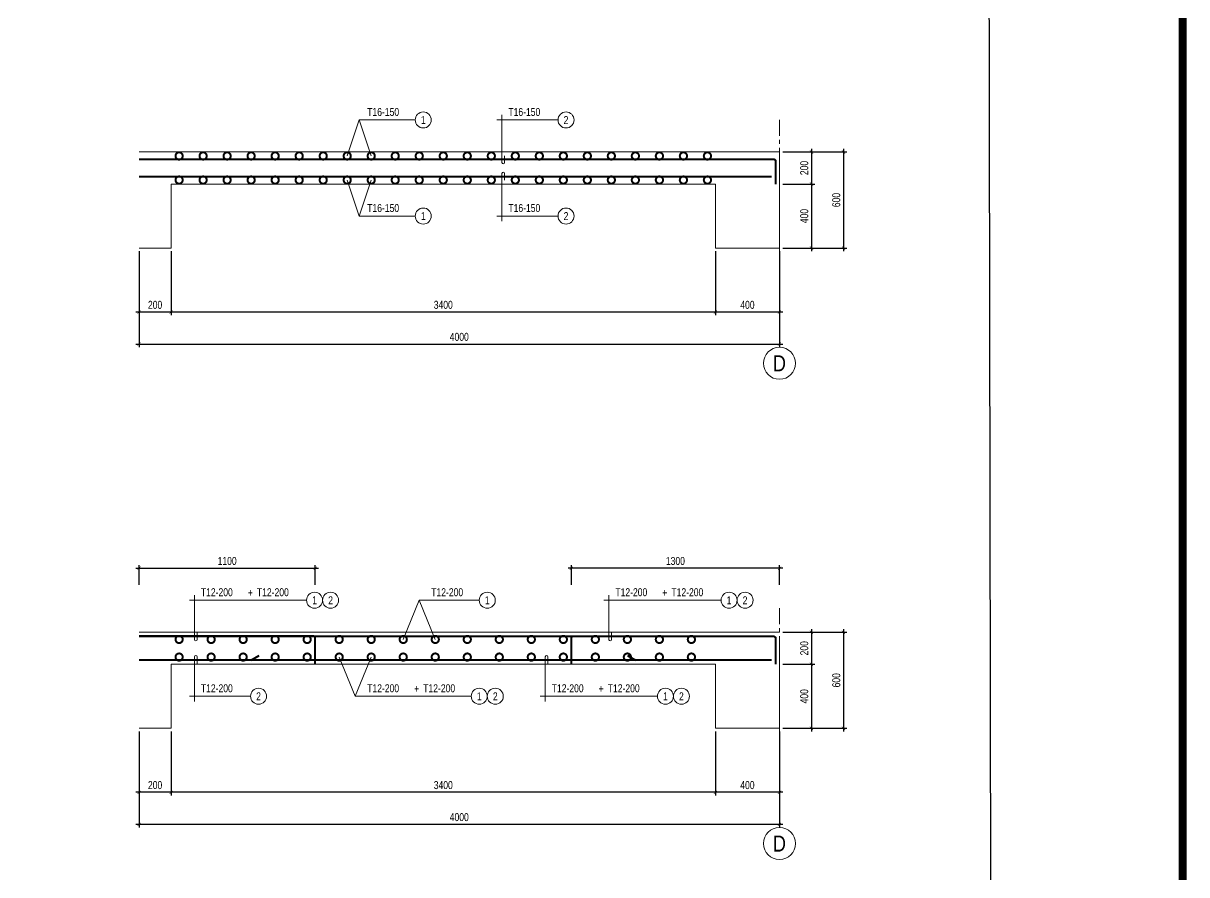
# Model space of a CAD drawing. Header units: millimetres. Extents: x 925681 to 1410834, y 71669 to 296428.
# Drawn here: x 1323809 to 1331076, y 124013 to 129332 of the extents above; entities that cross this region are included whole.
import ezdxf
from ezdxf.enums import TextEntityAlignment as Align

# ---------------------------------------------------------------- set-up
doc = ezdxf.new("R2010")
doc.units = ezdxf.units.MM
doc.header["$LTSCALE"] = 100
doc.linetypes.add('CENTER', pattern=[2, 1.25, -0.25, 0.25, -0.25])
for name, color, linetype, lineweight in [('Ap0101_grid', 145, 'CENTER', 18), ('Ap0102_dim', 145, 'Continuous', 25), ('Ap0104_leader', 145, 'Continuous', 25), ('Ap0310_PSS', 130, 'Continuous', 18), ('Ap0314_Kh', 253, 'Continuous', 15), ('Ap0402_Reinf.S', 6, 'Continuous', 35), ('Ap0404_Reinf.slab', 5, 'Continuous', 40), ('Ap0405_Reinf.slab bot', 201, 'Continuous', 40), ('Ap0406_RT_Slab', 71, 'Continuous', 20)]:
    doc.layers.add(name, color=color, linetype=linetype, lineweight=lineweight)
doc.styles.add('Ap_vn_vni.shx', font='vn_vni.shx', dxfattribs={"width": 0.8})
doc.styles.add('Ap_Vni-helve', font='', dxfattribs={"width": 0.8, "height": 1})
doc.styles.add('Text Chuan', font='1.shx', dxfattribs={"width": 0.8})
doc.styles.get('Ap_Vni-helve').set_extended_font_data('VNI-Helve')
doc.dimstyles.new('Ap_Model', dxfattribs={"dimscale": 100, "dimtxt": 2.5, "dimasz": 1, "dimexe": 1, "dimexo": 1, "dimgap": 1, "dimtad": 1, "dimdec": 0, "dimzin": 3, "dimdsep": 46, "dimtxsty": 'Ap_vn_vni.shx', "dimblk": 'ARCHTICK', "dimcen": 1, "dimdle": 1, "dimclrd": 256, "dimclre": 256, "dimclrt": 7, "dimazin": 2, "dimtfac": 100, "dimtdec": 0, "dimtix": 1, "dimtmove": 2, "dimatfit": 2, "dimldrblk": 'OPEN30', "dimfxl": 1, "dimtolj": 1, "dimtzin": 0, "dimlwd": -1, "dimlwe": -1, "dimarcsym": 0})

# ---------------------------------------------------------------- blocks, each defined once
blk = doc.blocks.new('_ArchTick')
at = {"color": 0, "linetype": 'ByBlock', "const_width": 0.15}
blk.add_lwpolyline([(-0.5, -0.5), (0.5, 0.5)], dxfattribs=at)
blk = doc.blocks.new('*D687')
at = {"layer": 'Ap0102_dim', "transparency": 16777216}
for p, q in [((4020, -200), (4220, -200)), ((4200, -180), (4200, -620)), ((4020, -600), (4220, -600))]:
    blk.add_line(p, q, dxfattribs=at)
at = {"layer": 'Defpoints', "color": 0, "transparency": 16777216}
for p in [(4000, -200), (4000, -600), (4200, -600)]:
    blk.add_point(p, dxfattribs=at)
at = {"layer": 'Ap0102_dim', "transparency": 16777216, "xscale": 20, "yscale": 20, "zscale": 20}
for p, rotation in [((4200, -200), 90), ((4200, -600), 270)]:
    blk.add_blockref('_ArchTick', p, dxfattribs=dict(at, rotation=rotation))
at = {"layer": 'Ap0102_dim', "color": 7, "transparency": 16777216, "insert": (4155, -400), "char_height": 50, "attachment_point": 5, "rotation": 90, "style": 'Ap_vn_vni.shx'}
blk.add_mtext('\\A1;400', dxfattribs=at)
blk = doc.blocks.new('_Open30')
for p, q in [((-1, 0.27), (0, 0)), ((0, 0), (-1, -0.27)), ((0, 0), (-1, 0))]:
    blk.add_line(p, q)
blk = doc.blocks.new('*D688')
at = {"layer": 'Ap0102_dim', "transparency": 16777216}
for p, q in [((4020, 0), (4420, 0)), ((4400, 20), (4400, -620)), ((4020, -600), (4420, -600))]:
    blk.add_line(p, q, dxfattribs=at)
at = {"layer": 'Defpoints', "color": 0, "transparency": 16777216}
for p in [(4000, 0), (4000, -600), (4400, -600)]:
    blk.add_point(p, dxfattribs=at)
at = {"layer": 'Ap0102_dim', "transparency": 16777216, "xscale": 20, "yscale": 20, "zscale": 20}
for p, rotation in [((4400, 0), 90), ((4400, -600), 270)]:
    blk.add_blockref('_ArchTick', p, dxfattribs=dict(at, rotation=rotation))
at = {"layer": 'Ap0102_dim', "color": 7, "transparency": 16777216, "insert": (4355, -300), "char_height": 50, "attachment_point": 5, "rotation": 90, "style": 'Ap_vn_vni.shx'}
blk.add_mtext('\\A1;600', dxfattribs=at)
blk = doc.blocks.new('*D689')
at = {"layer": 'Ap0102_dim', "transparency": 16777216}
for p, q in [((4020, 0), (4220, 0)), ((4200, 20), (4200, -220)), ((4020, -200), (4220, -200))]:
    blk.add_line(p, q, dxfattribs=at)
at = {"layer": 'Defpoints', "color": 0, "transparency": 16777216}
for p in [(4000, 0), (4000, -200), (4200, -200)]:
    blk.add_point(p, dxfattribs=at)
at = {"layer": 'Ap0102_dim', "transparency": 16777216, "xscale": 20, "yscale": 20, "zscale": 20}
for p, rotation in [((4200, 0), 90), ((4200, -200), 270)]:
    blk.add_blockref('_ArchTick', p, dxfattribs=dict(at, rotation=rotation))
at = {"layer": 'Ap0102_dim', "color": 7, "transparency": 16777216, "insert": (4155, -100), "char_height": 50, "attachment_point": 5, "rotation": 90, "style": 'Ap_vn_vni.shx'}
blk.add_mtext('\\A1;200', dxfattribs=at)
blk = doc.blocks.new('*D690')
at = {"layer": 'Ap0102_dim', "transparency": 16777216}
for p, q in [((3600, -620), (3600, -1020)), ((4000, -620), (4000, -1020)), ((4020, -1000), (3580, -1000))]:
    blk.add_line(p, q, dxfattribs=at)
at = {"layer": 'Defpoints', "color": 0, "transparency": 16777216}
for p in [(3600, -600), (4000, -600), (3600, -1000)]:
    blk.add_point(p, dxfattribs=at)
at = {"layer": 'Ap0102_dim', "transparency": 16777216, "xscale": 20, "yscale": 20, "zscale": 20, "rotation": 180}
blk.add_blockref('_ArchTick', (3600, -1000), dxfattribs=at)
at = {"layer": 'Ap0102_dim', "transparency": 16777216, "xscale": 20, "yscale": 20, "zscale": 20}
blk.add_blockref('_ArchTick', (4000, -1000), dxfattribs=at)
at = {"layer": 'Ap0102_dim', "color": 7, "transparency": 16777216, "insert": (3800, -955), "char_height": 50, "attachment_point": 5, "style": 'Ap_vn_vni.shx'}
blk.add_mtext('\\A1;400', dxfattribs=at)
blk = doc.blocks.new('*D691')
at = {"layer": 'Ap0102_dim', "transparency": 16777216}
for p, q in [((200, -620), (200, -1020)), ((3600, -620), (3600, -1020)), ((3620, -1000), (180, -1000))]:
    blk.add_line(p, q, dxfattribs=at)
at = {"layer": 'Defpoints', "color": 0, "transparency": 16777216}
for p in [(200, -600), (3600, -600), (200, -1000)]:
    blk.add_point(p, dxfattribs=at)
at = {"layer": 'Ap0102_dim', "transparency": 16777216, "xscale": 20, "yscale": 20, "zscale": 20, "rotation": 180}
blk.add_blockref('_ArchTick', (200, -1000), dxfattribs=at)
at = {"layer": 'Ap0102_dim', "transparency": 16777216, "xscale": 20, "yscale": 20, "zscale": 20}
blk.add_blockref('_ArchTick', (3600, -1000), dxfattribs=at)
at = {"layer": 'Ap0102_dim', "color": 7, "transparency": 16777216, "insert": (1900, -955), "char_height": 50, "attachment_point": 5, "style": 'Ap_vn_vni.shx'}
blk.add_mtext('\\A1;3400', dxfattribs=at)
blk = doc.blocks.new('*D692')
at = {"layer": 'Ap0102_dim', "transparency": 16777216}
for p, q in [((0, -620), (0, -1020)), ((200, -620), (200, -1020)), ((220, -1000), (-20, -1000))]:
    blk.add_line(p, q, dxfattribs=at)
at = {"layer": 'Defpoints', "color": 0, "transparency": 16777216}
for p in [(0, -600), (200, -600), (0, -1000)]:
    blk.add_point(p, dxfattribs=at)
at = {"layer": 'Ap0102_dim', "transparency": 16777216, "xscale": 20, "yscale": 20, "zscale": 20, "rotation": 180}
blk.add_blockref('_ArchTick', (0, -1000), dxfattribs=at)
at = {"layer": 'Ap0102_dim', "transparency": 16777216, "xscale": 20, "yscale": 20, "zscale": 20}
blk.add_blockref('_ArchTick', (200, -1000), dxfattribs=at)
at = {"layer": 'Ap0102_dim', "color": 7, "transparency": 16777216, "insert": (100, -955), "char_height": 50, "attachment_point": 5, "style": 'Ap_vn_vni.shx'}
blk.add_mtext('\\A1;200', dxfattribs=at)
blk = doc.blocks.new('*D693')
at = {"layer": 'Ap0102_dim', "transparency": 16777216}
for p, q in [((0, -620), (0, -1220)), ((4000, -620), (4000, -1220)), ((-20, -1200), (4020, -1200))]:
    blk.add_line(p, q, dxfattribs=at)
at = {"layer": 'Defpoints', "color": 0, "transparency": 16777216}
for p in [(0, -600), (4000, -600), (4000, -1200)]:
    blk.add_point(p, dxfattribs=at)
at = {"layer": 'Ap0102_dim', "transparency": 16777216, "xscale": 20, "yscale": 20, "zscale": 20, "rotation": 180}
blk.add_blockref('_ArchTick', (0, -1200), dxfattribs=at)
at = {"layer": 'Ap0102_dim', "transparency": 16777216, "xscale": 20, "yscale": 20, "zscale": 20}
blk.add_blockref('_ArchTick', (4000, -1200), dxfattribs=at)
at = {"layer": 'Ap0102_dim', "color": 7, "transparency": 16777216, "insert": (2000, -1155), "char_height": 50, "attachment_point": 5, "style": 'Ap_vn_vni.shx'}
blk.add_mtext('\\A1;4000', dxfattribs=at)
blk = doc.blocks.new('*D762')
at = {"layer": 'Ap0102_dim', "transparency": 16777216}
for p, q in [((4020, -200), (4220, -200)), ((4200, -180), (4200, -620)), ((4020, -600), (4220, -600))]:
    blk.add_line(p, q, dxfattribs=at)
at = {"layer": 'Defpoints', "color": 0, "transparency": 16777216}
for p in [(4000, -200), (4000, -600), (4200, -600)]:
    blk.add_point(p, dxfattribs=at)
at = {"layer": 'Ap0102_dim', "transparency": 16777216, "xscale": 20, "yscale": 20, "zscale": 20}
for p, rotation in [((4200, -200), 90), ((4200, -600), 270)]:
    blk.add_blockref('_ArchTick', p, dxfattribs=dict(at, rotation=rotation))
at = {"layer": 'Ap0102_dim', "color": 7, "transparency": 16777216, "insert": (4155, -400), "char_height": 50, "attachment_point": 5, "rotation": 90, "style": 'Ap_vn_vni.shx'}
blk.add_mtext('\\A1;400', dxfattribs=at)
blk = doc.blocks.new('*D763')
at = {"layer": 'Ap0102_dim', "transparency": 16777216}
for p, q in [((4020, 0), (4420, 0)), ((4400, 20), (4400, -620)), ((4020, -600), (4420, -600))]:
    blk.add_line(p, q, dxfattribs=at)
at = {"layer": 'Defpoints', "color": 0, "transparency": 16777216}
for p in [(4000, 0), (4000, -600), (4400, -600)]:
    blk.add_point(p, dxfattribs=at)
at = {"layer": 'Ap0102_dim', "transparency": 16777216, "xscale": 20, "yscale": 20, "zscale": 20}
for p, rotation in [((4400, 0), 90), ((4400, -600), 270)]:
    blk.add_blockref('_ArchTick', p, dxfattribs=dict(at, rotation=rotation))
at = {"layer": 'Ap0102_dim', "color": 7, "transparency": 16777216, "insert": (4355, -300), "char_height": 50, "attachment_point": 5, "rotation": 90, "style": 'Ap_vn_vni.shx'}
blk.add_mtext('\\A1;600', dxfattribs=at)
blk = doc.blocks.new('*D764')
at = {"layer": 'Ap0102_dim', "transparency": 16777216}
for p, q in [((4020, 0), (4220, 0)), ((4200, 20), (4200, -220)), ((4020, -200), (4220, -200))]:
    blk.add_line(p, q, dxfattribs=at)
at = {"layer": 'Defpoints', "color": 0, "transparency": 16777216}
for p in [(4000, 0), (4000, -200), (4200, -200)]:
    blk.add_point(p, dxfattribs=at)
at = {"layer": 'Ap0102_dim', "transparency": 16777216, "xscale": 20, "yscale": 20, "zscale": 20}
for p, rotation in [((4200, 0), 90), ((4200, -200), 270)]:
    blk.add_blockref('_ArchTick', p, dxfattribs=dict(at, rotation=rotation))
at = {"layer": 'Ap0102_dim', "color": 7, "transparency": 16777216, "insert": (4155, -100), "char_height": 50, "attachment_point": 5, "rotation": 90, "style": 'Ap_vn_vni.shx'}
blk.add_mtext('\\A1;200', dxfattribs=at)
blk = doc.blocks.new('*D765')
at = {"layer": 'Ap0102_dim', "transparency": 16777216}
for p, q in [((3600, -620), (3600, -1020)), ((4000, -620), (4000, -1020)), ((4020, -1000), (3580, -1000))]:
    blk.add_line(p, q, dxfattribs=at)
at = {"layer": 'Defpoints', "color": 0, "transparency": 16777216}
for p in [(3600, -600), (4000, -600), (3600, -1000)]:
    blk.add_point(p, dxfattribs=at)
at = {"layer": 'Ap0102_dim', "transparency": 16777216, "xscale": 20, "yscale": 20, "zscale": 20, "rotation": 180}
blk.add_blockref('_ArchTick', (3600, -1000), dxfattribs=at)
at = {"layer": 'Ap0102_dim', "transparency": 16777216, "xscale": 20, "yscale": 20, "zscale": 20}
blk.add_blockref('_ArchTick', (4000, -1000), dxfattribs=at)
at = {"layer": 'Ap0102_dim', "color": 7, "transparency": 16777216, "insert": (3800, -955), "char_height": 50, "attachment_point": 5, "style": 'Ap_vn_vni.shx'}
blk.add_mtext('\\A1;400', dxfattribs=at)
blk = doc.blocks.new('*D766')
at = {"layer": 'Ap0102_dim', "transparency": 16777216}
for p, q in [((200, -620), (200, -1020)), ((3600, -620), (3600, -1020)), ((3620, -1000), (180, -1000))]:
    blk.add_line(p, q, dxfattribs=at)
at = {"layer": 'Defpoints', "color": 0, "transparency": 16777216}
for p in [(200, -600), (3600, -600), (200, -1000)]:
    blk.add_point(p, dxfattribs=at)
at = {"layer": 'Ap0102_dim', "transparency": 16777216, "xscale": 20, "yscale": 20, "zscale": 20, "rotation": 180}
blk.add_blockref('_ArchTick', (200, -1000), dxfattribs=at)
at = {"layer": 'Ap0102_dim', "transparency": 16777216, "xscale": 20, "yscale": 20, "zscale": 20}
blk.add_blockref('_ArchTick', (3600, -1000), dxfattribs=at)
at = {"layer": 'Ap0102_dim', "color": 7, "transparency": 16777216, "insert": (1900, -955), "char_height": 50, "attachment_point": 5, "style": 'Ap_vn_vni.shx'}
blk.add_mtext('\\A1;3400', dxfattribs=at)
blk = doc.blocks.new('*D767')
at = {"layer": 'Ap0102_dim', "transparency": 16777216}
for p, q in [((0, -620), (0, -1020)), ((200, -620), (200, -1020)), ((220, -1000), (-20, -1000))]:
    blk.add_line(p, q, dxfattribs=at)
at = {"layer": 'Defpoints', "color": 0, "transparency": 16777216}
for p in [(0, -600), (200, -600), (0, -1000)]:
    blk.add_point(p, dxfattribs=at)
at = {"layer": 'Ap0102_dim', "transparency": 16777216, "xscale": 20, "yscale": 20, "zscale": 20, "rotation": 180}
blk.add_blockref('_ArchTick', (0, -1000), dxfattribs=at)
at = {"layer": 'Ap0102_dim', "transparency": 16777216, "xscale": 20, "yscale": 20, "zscale": 20}
blk.add_blockref('_ArchTick', (200, -1000), dxfattribs=at)
at = {"layer": 'Ap0102_dim', "color": 7, "transparency": 16777216, "insert": (100, -955), "char_height": 50, "attachment_point": 5, "style": 'Ap_vn_vni.shx'}
blk.add_mtext('\\A1;200', dxfattribs=at)
blk = doc.blocks.new('*D768')
at = {"layer": 'Ap0102_dim', "transparency": 16777216}
for p, q in [((0, -620), (0, -1220)), ((4000, -620), (4000, -1220)), ((4020, -1200), (-20, -1200))]:
    blk.add_line(p, q, dxfattribs=at)
at = {"layer": 'Defpoints', "color": 0, "transparency": 16777216}
for p in [(0, -600), (4000, -600), (0, -1200)]:
    blk.add_point(p, dxfattribs=at)
at = {"layer": 'Ap0102_dim', "transparency": 16777216, "xscale": 20, "yscale": 20, "zscale": 20, "rotation": 180}
blk.add_blockref('_ArchTick', (0, -1200), dxfattribs=at)
at = {"layer": 'Ap0102_dim', "transparency": 16777216, "xscale": 20, "yscale": 20, "zscale": 20}
blk.add_blockref('_ArchTick', (4000, -1200), dxfattribs=at)
at = {"layer": 'Ap0102_dim', "color": 7, "transparency": 16777216, "insert": (2000, -1155), "char_height": 50, "attachment_point": 5, "style": 'Ap_vn_vni.shx'}
blk.add_mtext('\\A1;4000', dxfattribs=at)
blk = doc.blocks.new('*D769')
at = {"layer": 'Ap0102_dim', "transparency": 16777216}
for p, q in [((4020, 400), (2680, 400)), ((2700, 296.7), (2700, 420)), ((4000, 296.7), (4000, 420))]:
    blk.add_line(p, q, dxfattribs=at)
at = {"layer": 'Defpoints', "color": 0, "transparency": 16777216}
for p in [(2700, 400), (2700, 276.7), (4000, 276.7)]:
    blk.add_point(p, dxfattribs=at)
at = {"layer": 'Ap0102_dim', "transparency": 16777216, "xscale": 20, "yscale": 20, "zscale": 20, "rotation": 180}
blk.add_blockref('_ArchTick', (2700, 400), dxfattribs=at)
at = {"layer": 'Ap0102_dim', "transparency": 16777216, "xscale": 20, "yscale": 20, "zscale": 20}
blk.add_blockref('_ArchTick', (4000, 400), dxfattribs=at)
at = {"layer": 'Ap0102_dim', "color": 7, "transparency": 16777216, "insert": (3350, 445), "char_height": 50, "attachment_point": 5, "style": 'Ap_vn_vni.shx'}
blk.add_mtext('\\A1;1300', dxfattribs=at)
blk = doc.blocks.new('*D770')
at = {"layer": 'Ap0102_dim', "transparency": 16777216}
for p, q in [((-20, 400), (1120, 400)), ((0, 296.7), (0, 420)), ((1100, 296.7), (1100, 420))]:
    blk.add_line(p, q, dxfattribs=at)
at = {"layer": 'Defpoints', "color": 0, "transparency": 16777216}
for p in [(1100, 400), (0, 276.7), (1100, 276.7)]:
    blk.add_point(p, dxfattribs=at)
at = {"layer": 'Ap0102_dim', "transparency": 16777216, "xscale": 20, "yscale": 20, "zscale": 20, "rotation": 180}
blk.add_blockref('_ArchTick', (0, 400), dxfattribs=at)
at = {"layer": 'Ap0102_dim', "transparency": 16777216, "xscale": 20, "yscale": 20, "zscale": 20}
blk.add_blockref('_ArchTick', (1100, 400), dxfattribs=at)
at = {"layer": 'Ap0102_dim', "color": 7, "transparency": 16777216, "insert": (550, 445), "char_height": 50, "attachment_point": 5, "style": 'Ap_vn_vni.shx'}
blk.add_mtext('\\A1;1100', dxfattribs=at)
blk = doc.blocks.new('*U702')
at = {"layer": 'Ap0104_leader', "lineweight": 13}
blk.add_line((-48, 225), (334, 225), dxfattribs=at)
blk.add_lwpolyline([(0, 1.6), (0, -41.6, -1), (-16, -41.6), (-16, 257)], format="xyb", dxfattribs=at)
at = {"layer": 'Ap0314_Kh', "color": 145}
blk.add_circle((384, 225), 50, dxfattribs=at)
at = {"layer": 'Ap0314_Kh', "color": 141, "style": 'Text Chuan', "width": 0.8}
blk.add_attdef('1', text='', height=50, rotation=360, dxfattribs=at).set_placement((384, 225), align=Align.MIDDLE)
at = {"layer": 'Ap0406_RT_Slab', "style": 'Ap_vn_vni.shx', "width": 0.8}
blk.add_attdef('T10', (24, 250), '', height=50, dxfattribs=at)
blk = doc.blocks.new('*U704')
at = {"layer": 'Ap0104_leader', "lineweight": 13}
for points in [[(0, -20), (75, -245), (425, -245)], [(150, -20), (75, -245), (425, -245)]]:
    blk.add_lwpolyline(points, dxfattribs=at)
at = {"layer": 'Ap0314_Kh', "color": 145}
blk.add_circle((475, -245), 50, dxfattribs=at)
at = {"layer": 'Ap0314_Kh', "color": 141, "style": 'Text Chuan', "width": 0.8}
blk.add_attdef('1', text='', height=50, rotation=360, dxfattribs=at).set_placement((475, -245), align=Align.MIDDLE)
at = {"layer": 'Ap0406_RT_Slab', "style": 'Ap_vn_vni.shx', "width": 0.8}
blk.add_attdef('T10', (125, -220), '', height=50, dxfattribs=at)
blk = doc.blocks.new('*U699')
at = {"layer": 'Ap0104_leader', "lineweight": 13}
blk.add_line((-48, -225), (334, -225), dxfattribs=at)
blk.add_lwpolyline([(0, -1.6), (0, 41.6, 1), (-16, 41.6), (-16, -257)], format="xyb", dxfattribs=at)
at = {"layer": 'Ap0314_Kh', "color": 145}
blk.add_circle((384, -225), 50, dxfattribs=at)
at = {"layer": 'Ap0314_Kh', "color": 141, "style": 'Text Chuan', "width": 0.8}
blk.add_attdef('1', text='', height=50, rotation=360, dxfattribs=at).set_placement((384, -225), align=Align.MIDDLE)
at = {"layer": 'Ap0406_RT_Slab', "style": 'Ap_vn_vni.shx', "width": 0.8}
blk.add_attdef('T10', (24, -200), '', height=50, dxfattribs=at)
blk = doc.blocks.new('*U706')
at = {"layer": 'Ap0104_leader', "lineweight": 13}
for points in [[(0, -470), (75, -245), (425, -245)], [(150, -470), (75, -245), (425, -245)]]:
    blk.add_lwpolyline(points, dxfattribs=at)
at = {"layer": 'Ap0314_Kh', "color": 145}
blk.add_circle((475, -245), 50, dxfattribs=at)
at = {"layer": 'Ap0314_Kh', "color": 141, "style": 'Text Chuan', "width": 0.8}
blk.add_attdef('1', text='', height=50, rotation=360, dxfattribs=at).set_placement((475, -245), align=Align.MIDDLE)
at = {"layer": 'Ap0406_RT_Slab', "style": 'Ap_vn_vni.shx', "width": 0.8}
blk.add_attdef('T10', (125, -220), '', height=50, dxfattribs=at)
blk = doc.blocks.new('*U698')
at = {"layer": 'Ap0104_leader', "lineweight": 13}
blk.add_line((-48, -225), (334, -225), dxfattribs=at)
blk.add_lwpolyline([(0, -21.6), (0, 21.6, 1), (-16, 21.6), (-16, -257)], format="xyb", dxfattribs=at)
at = {"layer": 'Ap0314_Kh', "color": 145}
blk.add_circle((384, -225), 50, dxfattribs=at)
at = {"layer": 'Ap0314_Kh', "color": 141, "style": 'Text Chuan', "width": 0.8}
blk.add_attdef('1', text='', height=50, rotation=360, dxfattribs=at).set_placement((384, -225), align=Align.MIDDLE)
at = {"layer": 'Ap0406_RT_Slab', "style": 'Ap_vn_vni.shx', "width": 0.8}
blk.add_attdef('T10', (24, -200), '', height=50, dxfattribs=at)
blk = doc.blocks.new('*U707')
at = {"layer": 'Ap0104_leader', "lineweight": 13}
for points in [[(-50, -490), (50, -245), (425, -245)], [(150, -490), (50, -245), (425, -245)]]:
    blk.add_lwpolyline(points, dxfattribs=at)
at = {"layer": 'Ap0314_Kh', "color": 145}
blk.add_circle((475, -245), 50, dxfattribs=at)
at = {"layer": 'Ap0314_Kh', "color": 141, "style": 'Text Chuan', "width": 0.8}
blk.add_attdef('1', text='', height=50, rotation=360, dxfattribs=at).set_placement((475, -245), align=Align.MIDDLE)
at = {"layer": 'Ap0406_RT_Slab', "style": 'Ap_vn_vni.shx', "width": 0.8}
blk.add_attdef('T10', (125, -220), '', height=50, dxfattribs=at)
blk = doc.blocks.new('*U710')
at = {"layer": 'Ap0104_leader', "lineweight": 13}
blk.add_line((-32, 0), (700, 0), dxfattribs=at)
blk.add_lwpolyline([(16, -203.4), (16, -246.6, -1), (0, -246.6), (0, 32)], format="xyb", dxfattribs=at)
at = {"layer": 'Ap0314_Kh', "color": 145}
for centre in [(750, 0), (850, 0)]:
    blk.add_circle(centre, 50, dxfattribs=at)
at = {"layer": 'Ap0314_Kh', "color": 141, "style": 'Text Chuan', "width": 0.8}
for tag, p in [('1', (750, 0)), ('2', (850, 0))]:
    blk.add_attdef(tag, text='', height=50, rotation=360, dxfattribs=at).set_placement(p, align=Align.MIDDLE)
at = {"layer": 'Ap0406_RT_Slab', "style": 'Ap_vn_vni.shx', "width": 0.8}
for tag, p in [('T10', (40, 25)), ('T12', (390, 25))]:
    blk.add_attdef(tag, p, '', height=50, dxfattribs=at)
blk.add_attdef('+', text='', height=50, dxfattribs=at).set_placement((348.6, 47), align=Align.MIDDLE)
blk = doc.blocks.new('*U712')
at = {"layer": 'Ap0104_leader', "lineweight": 13}
for points in [[(-100, 245), (0, 0), (725, 0)], [(100, 245), (0, 0), (725, 0)]]:
    blk.add_lwpolyline(points, dxfattribs=at)
at = {"layer": 'Ap0314_Kh', "color": 145}
for centre in [(775, 0), (875, 0)]:
    blk.add_circle(centre, 50, dxfattribs=at)
at = {"layer": 'Ap0314_Kh', "color": 141, "style": 'Text Chuan', "width": 0.8}
for tag, p in [('1', (775, 0)), ('2', (875, 0))]:
    blk.add_attdef(tag, text='', height=50, rotation=360, dxfattribs=at).set_placement(p, align=Align.MIDDLE)
at = {"layer": 'Ap0406_RT_Slab', "style": 'Ap_vn_vni.shx', "width": 0.8}
for tag, p in [('T10', (75, 25)), ('T12', (425, 25))]:
    blk.add_attdef(tag, p, '', height=50, dxfattribs=at)
blk.add_attdef('+', text='', height=50, dxfattribs=at).set_placement((383.6, 47), align=Align.MIDDLE)
blk = doc.blocks.new('*U718')
at = {"layer": 'Ap0104_leader', "lineweight": 13}
blk.add_line((-32, 0), (700, 0), dxfattribs=at)
blk.add_lwpolyline([(16, 203.4), (16, 246.6, 1), (0, 246.6), (0, -32)], format="xyb", dxfattribs=at)
at = {"layer": 'Ap0314_Kh', "color": 145}
for centre in [(750, 0), (850, 0)]:
    blk.add_circle(centre, 50, dxfattribs=at)
at = {"layer": 'Ap0314_Kh', "color": 141, "style": 'Text Chuan', "width": 0.8}
for tag, p in [('1', (750, 0)), ('2', (850, 0))]:
    blk.add_attdef(tag, text='', height=50, rotation=360, dxfattribs=at).set_placement(p, align=Align.MIDDLE)
at = {"layer": 'Ap0406_RT_Slab', "style": 'Ap_vn_vni.shx', "width": 0.8}
for tag, p in [('T10', (40, 25)), ('T12', (390, 25))]:
    blk.add_attdef(tag, p, '', height=50, dxfattribs=at)
blk.add_attdef('+', text='', height=50, dxfattribs=at).set_placement((348.6, 47), align=Align.MIDDLE)
blk = doc.blocks.new('*U686')
at = {"layer": 'Ap0101_grid'}
blk.add_line((4000, -900), (4000, 200), dxfattribs=at)
at = {"layer": 'Ap0310_PSS'}
for p, q in [((4000, 0), (0, 0)), ((4000, 0), (4000, -600)), ((3600, -200), (200, -200)), ((200, -200), (200, -600)), ((3600, -200), (3600, -600)), ((200, -600), (0, -600)), ((4000, -600), (3600, -600))]:
    blk.add_line(p, q, dxfattribs=at)
at = {"layer": 'Ap0314_Kh'}
blk.add_circle((4000, -1320), 100, dxfattribs=at)
at = {"layer": 'Ap0402_Reinf.S', "const_width": 45}
for points in [[(243.75, -25, -1), (256.25, -25, -1)], [(393.75, -25, -1), (406.25, -25, -1)], [(543.75, -25, -1), (556.25, -25, -1)], [(693.75, -25, -1), (706.25, -25, -1)], [(843.75, -25, -1), (856.25, -25, -1)], [(993.75, -25, -1), (1006.25, -25, -1)], [(1143.75, -25, -1), (1156.25, -25, -1)], [(1293.75, -25, -1), (1306.25, -25, -1)], [(1443.75, -25, -1), (1456.25, -25, -1)], [(1593.75, -25, -1), (1606.25, -25, -1)], [(1743.75, -25, -1), (1756.25, -25, -1)], [(1893.75, -25, -1), (1906.25, -25, -1)], [(2043.75, -25, -1), (2056.25, -25, -1)], [(2193.75, -25, -1), (2206.25, -25, -1)], [(2343.75, -25, -1), (2356.25, -25, -1)], [(2493.75, -25, -1), (2506.25, -25, -1)], [(2643.75, -25, -1), (2656.25, -25, -1)], [(2793.75, -25, -1), (2806.25, -25, -1)], [(2943.75, -25, -1), (2956.25, -25, -1)], [(3093.75, -25, -1), (3106.25, -25, -1)], [(3243.75, -25, -1), (3256.25, -25, -1)], [(3393.75, -25, -1), (3406.25, -25, -1)], [(3543.75, -25, -1), (3556.25, -25, -1)], [(243.75, -175, 1), (256.25, -175, 1)], [(393.75, -175, 1), (406.25, -175, 1)], [(543.75, -175, 1), (556.25, -175, 1)], [(693.75, -175, 1), (706.25, -175, 1)], [(843.75, -175, 1), (856.25, -175, 1)], [(993.75, -175, 1), (1006.25, -175, 1)], [(1143.75, -175, 1), (1156.25, -175, 1)], [(1293.75, -175, 1), (1306.25, -175, 1)], [(1443.75, -175, 1), (1456.25, -175, 1)], [(1593.75, -175, 1), (1606.25, -175, 1)], [(1743.75, -175, 1), (1756.25, -175, 1)], [(1893.75, -175, 1), (1906.25, -175, 1)], [(2043.75, -175, 1), (2056.25, -175, 1)], [(2193.75, -175, 1), (2206.25, -175, 1)], [(2343.75, -175, 1), (2356.25, -175, 1)], [(2493.75, -175, 1), (2506.25, -175, 1)], [(2643.75, -175, 1), (2656.25, -175, 1)], [(2793.75, -175, 1), (2806.25, -175, 1)], [(2943.75, -175, 1), (2956.25, -175, 1)], [(3093.75, -175, 1), (3106.25, -175, 1)], [(3243.75, -175, 1), (3256.25, -175, 1)], [(3393.75, -175, 1), (3406.25, -175, 1)], [(3543.75, -175, 1), (3556.25, -175, 1)]]:
    blk.add_lwpolyline(points, format="xyb", close=True, dxfattribs=at)
at = {"layer": 'Ap0404_Reinf.slab'}
blk.add_lwpolyline([(0, -45), (3965, -45, -0.4142136), (3975, -55), (3975, -200)], format="xyb", dxfattribs=at)
at = {"layer": 'Ap0405_Reinf.slab bot'}
blk.add_line((3950, -155), (0, -155), dxfattribs=at)
at = {"layer": 'Ap0314_Kh', "style": 'Ap_Vni-helve', "width": 0.8}
blk.add_attdef('B', text='', height=100, dxfattribs=at).set_placement((4000, -1320), align=Align.MIDDLE)
at = {"layer": 'Ap0102_dim'}
for base, p1, p2, angle, picture, middle in [((4400, -600), (4000, 0), (4000, -600), 90, '*D688', (4355, -300)), ((4200, -200), (4000, 0), (4000, -200), 90, '*D689', (4155, -100)), ((4200, -600), (4000, -200), (4000, -600), 90, '*D687', (4155, -400)), ((0, -1000), (200, -600), (0, -600), 180, '*D692', (100, -955)), ((200, -1000), (3600, -600), (200, -600), 180, '*D691', (1900, -955)), ((3600, -1000), (4000, -600), (3600, -600), 180, '*D690', (3800, -955))]:
    dim = blk.add_linear_dim(base=base, p1=p1, p2=p2, angle=angle, dimstyle='Ap_Model', override={"dimscale": 20}, dxfattribs=at)
    dim.commit()
    dim.dimension.update_dxf_attribs({"geometry": picture, "text_midpoint": middle})
dim = blk.add_linear_dim(base=(4000, -1200), p1=(0, -600), p2=(4000, -600), dimstyle='Ap_Model', override={"dimscale": 20}, dxfattribs=at)
dim.commit()
dim.dimension.update_dxf_attribs({"geometry": '*D693', "text_midpoint": (2000, -1155)})
blk = doc.blocks.new('*U761')
at = {"layer": 'Ap0101_grid'}
blk.add_line((4000, -950), (4000, 150), dxfattribs=at)
at = {"layer": 'Ap0310_PSS'}
for p, q in [((4000, 0), (0, 0)), ((4000, -650), (4000, -50)), ((3600, -200), (200, -200)), ((200, -200), (200, -600)), ((3600, -200), (3600, -600)), ((200, -600), (0, -600)), ((4000, -600), (3600, -600))]:
    blk.add_line(p, q, dxfattribs=at)
at = {"layer": 'Ap0314_Kh'}
blk.add_circle((4000, -1320), 100, dxfattribs=at)
at = {"layer": 'Ap0402_Reinf.S', "const_width": 45}
for points in [[(243.75, -45, -1), (256.25, -45, -1)], [(443.75, -45, -1), (456.25, -45, -1)], [(643.75, -45, -1), (656.25, -45, -1)], [(843.75, -45, -1), (856.25, -45, -1)], [(1043.75, -45, -1), (1056.25, -45, -1)], [(1243.75, -45, -1), (1256.25, -45, -1)], [(1443.75, -45, -1), (1456.25, -45, -1)], [(1643.75, -45, -1), (1656.25, -45, -1)], [(1843.75, -45, -1), (1856.25, -45, -1)], [(2043.75, -45, -1), (2056.25, -45, -1)], [(2243.75, -45, -1), (2256.25, -45, -1)], [(2443.75, -45, -1), (2456.25, -45, -1)], [(2643.75, -45, -1), (2656.25, -45, -1)], [(2843.75, -45, -1), (2856.25, -45, -1)], [(3043.75, -45, -1), (3056.25, -45, -1)], [(3243.75, -45, -1), (3256.25, -45, -1)], [(3443.75, -45, -1), (3456.25, -45, -1)], [(243.75, -155, 1), (256.25, -155, 1)], [(443.75, -155, 1), (456.25, -155, 1)], [(643.75, -155, 1), (656.25, -155, 1)], [(843.75, -155, 1), (856.25, -155, 1)], [(1043.75, -155, 1), (1056.25, -155, 1)], [(1243.75, -155, 1), (1256.25, -155, 1)], [(1443.75, -155, 1), (1456.25, -155, 1)], [(1643.75, -155, 1), (1656.25, -155, 1)], [(1843.75, -155, 1), (1856.25, -155, 1)], [(2043.75, -155, 1), (2056.25, -155, 1)], [(2243.75, -155, 1), (2256.25, -155, 1)], [(2443.75, -155, 1), (2456.25, -155, 1)], [(2643.75, -155, 1), (2656.25, -155, 1)], [(2843.75, -155, 1), (2856.25, -155, 1)], [(3043.75, -155, 1), (3056.25, -155, 1)], [(3243.75, -155, 1), (3256.25, -155, 1)], [(3443.75, -155, 1), (3456.25, -155, 1)]]:
    blk.add_lwpolyline(points, format="xyb", close=True, dxfattribs=at)
at = {"layer": 'Ap0404_Reinf.slab'}
for points in [[(0, -25), (3965, -25, -0.4142136), (3975, -35), (3975, -200)], [(1100, -200), (1100, -35, 0.4142136), (1090, -25), (0, -25)], [(2700, -200), (2700, -35, -0.4142136), (2710, -25), (3965, -25, -0.4142136), (3975, -35), (3975, -200)]]:
    blk.add_lwpolyline(points, format="xyb", dxfattribs=at)
blk.add_lwpolyline([(3050, -145), (3100, -175), (700, -175), (750, -145)], dxfattribs=at)
at = {"layer": 'Ap0405_Reinf.slab bot'}
blk.add_line((3950, -175), (0, -175), dxfattribs=at)
at = {"layer": 'Ap0314_Kh', "style": 'Ap_Vni-helve', "width": 0.8}
blk.add_attdef('B', text='', height=100, dxfattribs=at).set_placement((4000, -1320), align=Align.MIDDLE)
at = {"layer": 'Ap0102_dim'}
dim = blk.add_linear_dim(base=(1100, 400), p1=(0, 276.69), p2=(1100, 276.69), dimstyle='Ap_Model', override={"dimscale": 20}, dxfattribs=at)
dim.commit()
dim.dimension.update_dxf_attribs({"geometry": '*D770', "text_midpoint": (550, 445)})
for base, p1, p2, angle, picture, middle in [((2700, 400), (4000, 276.69), (2700, 276.69), 180, '*D769', (3350, 445)), ((4400, -600), (4000, 0), (4000, -600), 90, '*D763', (4355, -300)), ((4200, -200), (4000, 0), (4000, -200), 90, '*D764', (4155, -100)), ((4200, -600), (4000, -200), (4000, -600), 90, '*D762', (4155, -400)), ((0, -1000), (200, -600), (0, -600), 180, '*D767', (100, -955)), ((0, -1200), (4000, -600), (0, -600), 180, '*D768', (2000, -1155)), ((200, -1000), (3600, -600), (200, -600), 180, '*D766', (1900, -955)), ((3600, -1000), (4000, -600), (3600, -600), 180, '*D765', (3800, -955))]:
    dim = blk.add_linear_dim(base=base, p1=p1, p2=p2, angle=angle, dimstyle='Ap_Model', override={"dimscale": 20}, dxfattribs=at)
    dim.commit()
    dim.dimension.update_dxf_attribs({"geometry": picture, "text_midpoint": middle})

msp = doc.modelspace()

# ---------------------------------------------------------------- linework, layer by layer
at = {"color": 1}
msp.add_lwpolyline([(1301499.3, 138414.8), (1329824.5, 138414.8), (1329856.1, 120296), (1301530.9, 120296)], close=True, dxfattribs=at)
at = {"layer": 'Defpoints', "const_width": 50}
msp.add_lwpolyline([(1227014.9, 158084.2), (1331051, 158084.2), (1331051, 119885), (1227014.9, 119885)], close=True, dxfattribs=at)

# ---------------------------------------------------------------- block references
for name, p, values in [('*U706', (1325832.1, 128973.1), {'T10': 'T16-150', '1': '1'}), ('*U702', (1326814.9, 128503.1), {'1': '2', 'T10': 'T16-150'}), ('*U686', (1324532.1, 128528.1), {'B': 'D'}), ('*U704', (1325832.1, 128373.1), {'T10': 'T16-150', '1': '1'}), ('*U699', (1326814.9, 128353.1), {'T10': 'T16-150', '1': '2'}), ('*U761', (1324532.1, 125528.1), {'B': 'D'}), ('*U710', (1324878.2, 125728.1), {'+': '+', 'T10': 'T12-200', 'T12': 'T12-200', '2': '2', '1': '1'}), ('*U707', (1326232.1, 125973.1), {'T10': 'T12-200', '1': '1'}), ('*U710', (1327467.2, 125728.1), {'+': '+', 'T10': 'T12-200', 'T12': 'T12-200', '2': '2', '1': '1'}), ('*U698', (1324894.2, 125353.1), {'T10': 'T12-200', '1': '2'}), ('*U712', (1325882.1, 125128.1), {'+': '+', '1': '1', 'T10': 'T12-200', 'T12': 'T12-200', '2': '2'}), ('*U718', (1327069.6, 125128.1), {'+': '+', 'T10': 'T12-200', 'T12': 'T12-200', '2': '2', '1': '1'})]:
    msp.add_blockref(name, p).add_auto_attribs(values)

doc.saveas('drawing.dxf')
